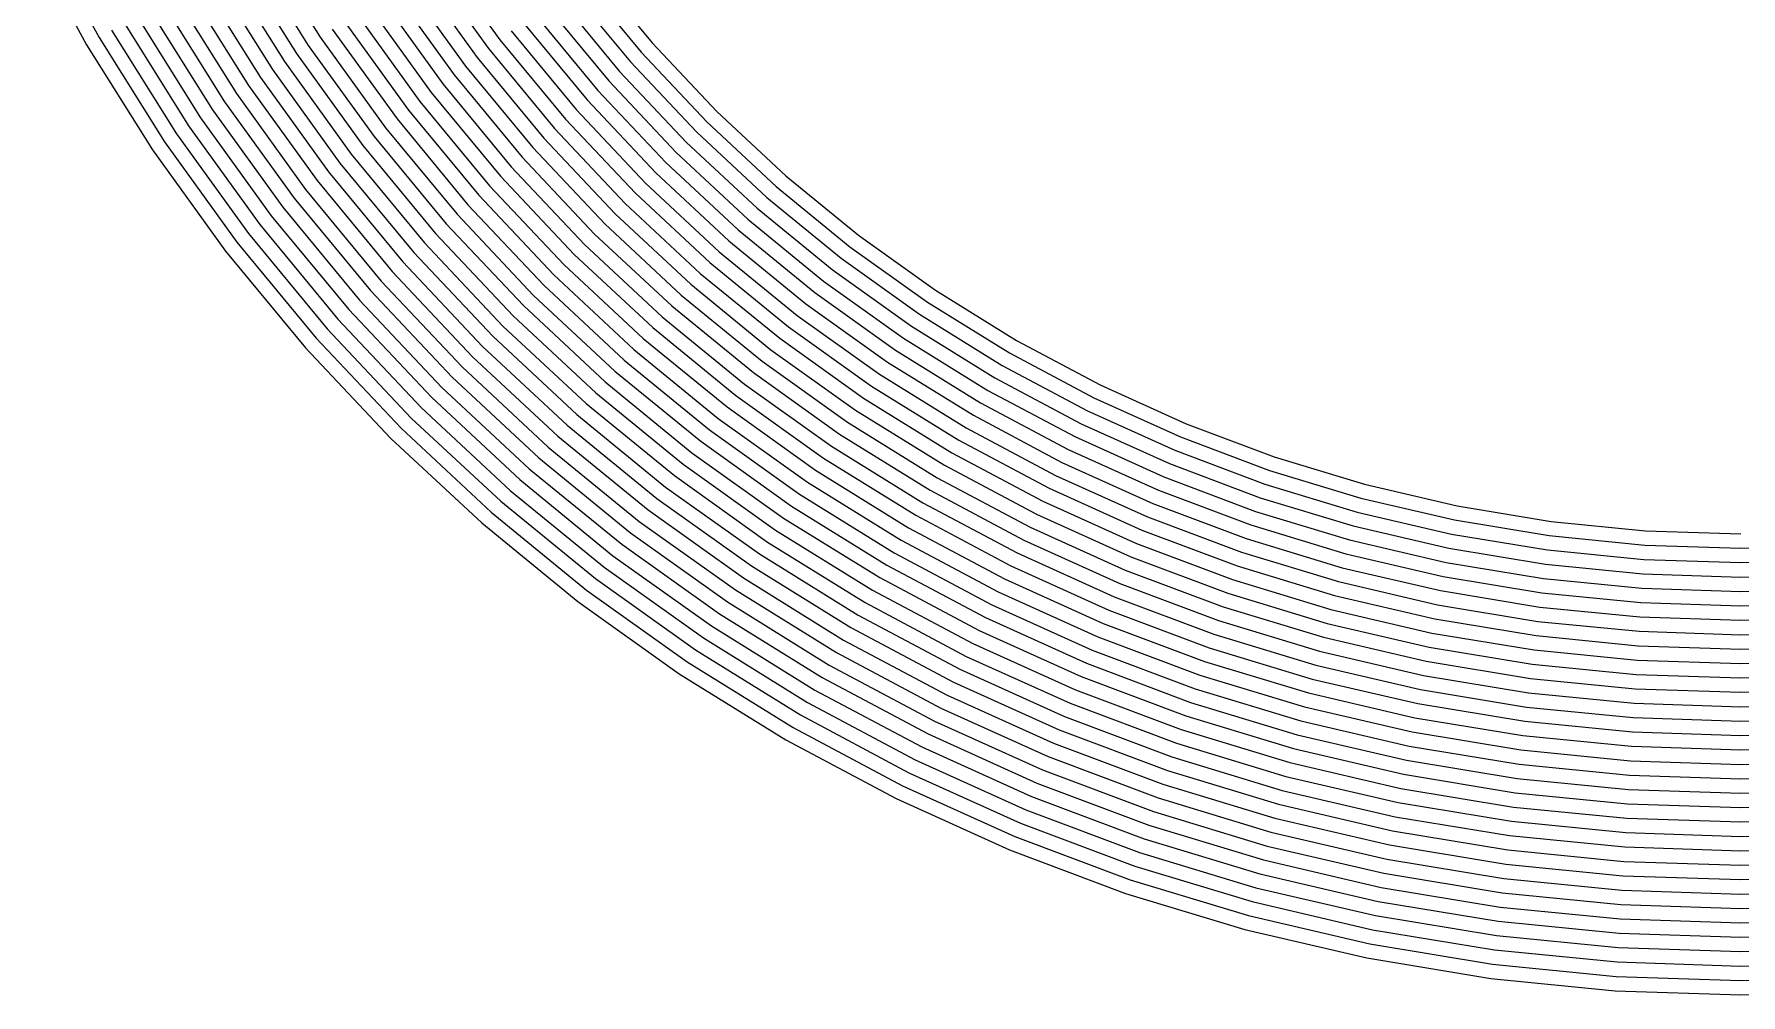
# Model space of a CAD drawing. Header units: metres. Extents: x -19 to 19, y -19.6 to 19.6.
# Drawn here: x -18.551 to -15.003, y -9.213 to -7.215 of the extents above; entities that cross this region are included whole.
import ezdxf

# ---------------------------------------------------------------- set-up
doc = ezdxf.new("R2010")
doc.units = ezdxf.units.M

msp = doc.modelspace()

# ---------------------------------------------------------------- linework, layer by layer
for p, q in [((-18.524714, -7.023561, 0.496532), (-18.416394, -7.222428, 0.486065)), ((-18.079496, -7.02586, 0.496209), (-17.956474, -7.222104, 0.485847)), ((-18.55148, -7.037121, 0.495849), (-18.44231, -7.237548, 0.485285)), ((-18.131326, -7.056101, 0.494649), (-18.006295, -7.255549, 0.484076)), ((-18.105411, -7.040981, 0.495429), (-17.981385, -7.238826, 0.484962)), ((-17.707371, -7.054878, 0.494702), (-17.583071, -7.227141, 0.485573)), ((-18.183157, -7.086343, 0.493088), (-18.056116, -7.288994, 0.482305)), ((-18.157242, -7.071222, 0.493868), (-18.031205, -7.272272, 0.483191)), ((-17.757192, -7.088323, 0.492931), (-17.630603, -7.263756, 0.48359)), ((-17.732281, -7.071601, 0.493816), (-17.606837, -7.245449, 0.484581)), ((-17.392945, -7.08068, 0.493509), (-17.266772, -7.233403, 0.485433)), ((-18.260903, -7.131704, 0.490747), (-18.130847, -7.339162, 0.479649)), ((-18.234987, -7.116584, 0.491527), (-18.105936, -7.322439, 0.480534)), ((-18.209072, -7.101463, 0.492308), (-18.081026, -7.305717, 0.48142)), ((-17.807012, -7.121768, 0.49116), (-17.678134, -7.300371, 0.481606)), ((-17.782102, -7.105046, 0.492045), (-17.654369, -7.282064, 0.482598)), ((-17.440477, -7.117295, 0.491525), (-17.311806, -7.273038, 0.483238)), ((-17.416711, -7.098988, 0.492517), (-17.289289, -7.25322, 0.484335)), ((-18.312733, -7.161946, 0.489187), (-18.180667, -7.372607, 0.477878)), ((-18.286818, -7.146825, 0.489967), (-18.155757, -7.355884, 0.478764)), ((-17.856833, -7.155214, 0.489389), (-17.725666, -7.336987, 0.479622)), ((-17.831923, -7.138491, 0.490274), (-17.7019, -7.318679, 0.480614)), ((-17.488008, -7.153911, 0.489541), (-17.35684, -7.312674, 0.481044)), ((-17.464243, -7.135603, 0.490533), (-17.334323, -7.292856, 0.482141)), ((-18.364564, -7.192187, 0.487626), (-18.230488, -7.406052, 0.476107)), ((-18.338649, -7.177066, 0.488406), (-18.205578, -7.38933, 0.476993)), ((-17.906654, -7.188659, 0.487618), (-17.773197, -7.373602, 0.477638)), ((-17.881743, -7.171936, 0.488503), (-17.749432, -7.355294, 0.47863)), ((-17.53554, -7.190526, 0.487557), (-17.401874, -7.352309, 0.478849)), ((-17.511774, -7.172218, 0.488549), (-17.379357, -7.332491, 0.479946)), ((-18.44231, -7.237548, 0.485285), (-18.305219, -7.45622, 0.473451)), ((-18.416394, -7.222428, 0.486065), (-18.280309, -7.439497, 0.474336)), ((-18.390479, -7.207307, 0.486846), (-18.255398, -7.422775, 0.475222)), ((-17.981385, -7.238826, 0.484962), (-17.844495, -7.428525, 0.474662)), ((-17.956474, -7.222104, 0.485847), (-17.820729, -7.410217, 0.475654)), ((-17.931564, -7.205381, 0.486733), (-17.796963, -7.39191, 0.476646)), ((-17.583071, -7.227141, 0.485573), (-17.446908, -7.391945, 0.476654)), ((-17.559306, -7.208833, 0.486565), (-17.424391, -7.372127, 0.477752)), ((-17.266772, -7.233403, 0.485433), (-17.131935, -7.376445, 0.477743)), ((-18.031205, -7.272272, 0.483191), (-17.892026, -7.46514, 0.472678)), ((-18.006295, -7.255549, 0.484076), (-17.86826, -7.446832, 0.47367)), ((-17.630603, -7.263756, 0.48359), (-17.491942, -7.43158, 0.47446)), ((-17.606837, -7.245449, 0.484581), (-17.469425, -7.411762, 0.475557)), ((-17.311806, -7.273038, 0.483238), (-17.174287, -7.418923, 0.475343)), ((-17.289289, -7.25322, 0.484335), (-17.153111, -7.397684, 0.476543)), ((-18.081026, -7.305717, 0.48142), (-17.939558, -7.501755, 0.470695)), ((-18.056116, -7.288994, 0.482305), (-17.915792, -7.483448, 0.471687)), ((-17.678134, -7.300371, 0.481606), (-17.536976, -7.471215, 0.472265)), ((-17.654369, -7.282064, 0.482598), (-17.514459, -7.451398, 0.473363)), ((-17.334323, -7.292856, 0.482141), (-17.195463, -7.440161, 0.474143)), ((-18.130847, -7.339162, 0.479649), (-17.987089, -7.53837, 0.468711)), ((-18.105936, -7.322439, 0.480534), (-17.963323, -7.520063, 0.469703)), ((-17.725666, -7.336987, 0.479622), (-17.58201, -7.510851, 0.470071)), ((-17.7019, -7.318679, 0.480614), (-17.559493, -7.491033, 0.471168)), ((-17.379357, -7.332491, 0.479946), (-17.237816, -7.482638, 0.471743)), ((-17.35684, -7.312674, 0.481044), (-17.216639, -7.4614, 0.472943)), ((-18.180667, -7.372607, 0.477878), (-18.034621, -7.574986, 0.466727)), ((-18.155757, -7.355884, 0.478764), (-18.010855, -7.556678, 0.467719)), ((-17.773197, -7.373602, 0.477638), (-17.627044, -7.550486, 0.467876)), ((-17.749432, -7.355294, 0.47863), (-17.604527, -7.530669, 0.468974)), ((-17.424391, -7.372127, 0.477752), (-17.280168, -7.525116, 0.469343)), ((-17.401874, -7.352309, 0.478849), (-17.258992, -7.503877, 0.470543)), ((-17.131935, -7.376445, 0.477743), (-16.988718, -7.509832, 0.470427)), ((-18.230488, -7.406052, 0.476107), (-18.082152, -7.611601, 0.464743)), ((-18.205578, -7.38933, 0.476993), (-18.058386, -7.593293, 0.465735)), ((-17.820729, -7.410217, 0.475654), (-17.672078, -7.590122, 0.465682)), ((-17.796963, -7.39191, 0.476646), (-17.649561, -7.570304, 0.466779)), ((-17.469425, -7.411762, 0.475557), (-17.32252, -7.567593, 0.466943)), ((-17.446908, -7.391945, 0.476654), (-17.301344, -7.546354, 0.468143)), ((-17.153111, -7.397684, 0.476543), (-17.008469, -7.532396, 0.469129)), ((-18.280309, -7.439497, 0.474336), (-18.129684, -7.648216, 0.462759)), ((-18.255398, -7.422775, 0.475222), (-18.105918, -7.629908, 0.463751)), ((-17.86826, -7.446832, 0.47367), (-17.717112, -7.629757, 0.463487)), ((-17.844495, -7.428525, 0.474662), (-17.694595, -7.60994, 0.464585)), ((-17.514459, -7.451398, 0.473363), (-17.364873, -7.61007, 0.464543)), ((-17.491942, -7.43158, 0.47446), (-17.343697, -7.588832, 0.465743)), ((-17.195463, -7.440161, 0.474143), (-17.047971, -7.577525, 0.466532)), ((-17.174287, -7.418923, 0.475343), (-17.02822, -7.554961, 0.46783)), ((-18.305219, -7.45622, 0.473451), (-18.153449, -7.666524, 0.461767)), ((-17.915792, -7.483448, 0.471687), (-17.762146, -7.669393, 0.461293)), ((-17.892026, -7.46514, 0.472678), (-17.739629, -7.649575, 0.46239)), ((-17.536976, -7.471215, 0.472265), (-17.386049, -7.631309, 0.463343)), ((-17.237816, -7.482638, 0.471743), (-17.087473, -7.622655, 0.463936)), ((-17.216639, -7.4614, 0.472943), (-17.067722, -7.60009, 0.465234)), ((-17.963323, -7.520063, 0.469703), (-17.80718, -7.709028, 0.459098)), ((-17.939558, -7.501755, 0.470695), (-17.784663, -7.689211, 0.460195)), ((-17.58201, -7.510851, 0.470071), (-17.428401, -7.673786, 0.460943)), ((-17.559493, -7.491033, 0.471168), (-17.407225, -7.652548, 0.462143)), ((-17.258992, -7.503877, 0.470543), (-17.107224, -7.645219, 0.462637)), ((-16.988718, -7.509832, 0.470427), (-16.837141, -7.633661, 0.463533)), ((-18.010855, -7.556678, 0.467719), (-17.852214, -7.748664, 0.456904)), ((-17.987089, -7.53837, 0.468711), (-17.829697, -7.728846, 0.458001)), ((-17.627044, -7.550486, 0.467876), (-17.470754, -7.716264, 0.458543)), ((-17.604527, -7.530669, 0.468974), (-17.449578, -7.695025, 0.459743)), ((-17.301344, -7.546354, 0.468143), (-17.146726, -7.690349, 0.460041)), ((-17.280168, -7.525116, 0.469343), (-17.126975, -7.667784, 0.461339)), ((-17.02822, -7.554961, 0.46783), (-16.873626, -7.681252, 0.460749)), ((-17.008469, -7.532396, 0.469129), (-16.855384, -7.657457, 0.462141)), ((-18.058386, -7.593293, 0.465735), (-17.897248, -7.788299, 0.454709)), ((-18.034621, -7.574986, 0.466727), (-17.874731, -7.768481, 0.455806)), ((-17.672078, -7.590122, 0.465682), (-17.513106, -7.758741, 0.456143)), ((-17.649561, -7.570304, 0.466779), (-17.49193, -7.737502, 0.457343)), ((-17.343697, -7.588832, 0.465743), (-17.186228, -7.735478, 0.457444)), ((-17.32252, -7.567593, 0.466943), (-17.166477, -7.712913, 0.458743)), ((-17.047971, -7.577525, 0.466532), (-16.891869, -7.705048, 0.459357)), ((-18.082152, -7.611601, 0.464743), (-17.919765, -7.808117, 0.453612)), ((-17.717112, -7.629757, 0.463487), (-17.555458, -7.801218, 0.453743)), ((-17.694595, -7.60994, 0.464585), (-17.534282, -7.77998, 0.454943)), ((-17.364873, -7.61007, 0.464543), (-17.205979, -7.758043, 0.456146)), ((-17.087473, -7.622655, 0.463936), (-16.928354, -7.752639, 0.456573)), ((-17.067722, -7.60009, 0.465234), (-16.910111, -7.728843, 0.457965)), ((-18.129684, -7.648216, 0.462759), (-17.964799, -7.847752, 0.451417)), ((-18.105918, -7.629908, 0.463751), (-17.942282, -7.827935, 0.452515)), ((-17.739629, -7.649575, 0.46239), (-17.576635, -7.822457, 0.452543)), ((-17.407225, -7.652548, 0.462143), (-17.24548, -7.803172, 0.45355)), ((-17.386049, -7.631309, 0.463343), (-17.22573, -7.780607, 0.454848)), ((-17.107224, -7.645219, 0.462637), (-16.946596, -7.776434, 0.455181)), ((-16.855384, -7.657457, 0.462141), (-16.693797, -7.772811, 0.455605)), ((-16.837141, -7.633661, 0.463533), (-16.677146, -7.74788, 0.457086)), ((-18.153449, -7.666524, 0.461767), (-17.987316, -7.86757, 0.45032)), ((-17.784663, -7.689211, 0.460195), (-17.618987, -7.864934, 0.450143)), ((-17.762146, -7.669393, 0.461293), (-17.597811, -7.843696, 0.451343)), ((-17.449578, -7.695025, 0.459743), (-17.284982, -7.848301, 0.450953)), ((-17.428401, -7.673786, 0.460943), (-17.265231, -7.825737, 0.452251)), ((-17.146726, -7.690349, 0.460041), (-16.983081, -7.824025, 0.452397)), ((-17.126975, -7.667784, 0.461339), (-16.964839, -7.80023, 0.453789)), ((-16.873626, -7.681252, 0.460749), (-16.710448, -7.797741, 0.454125)), ((-17.829697, -7.728846, 0.458001), (-17.661339, -7.907411, 0.447743)), ((-17.80718, -7.709028, 0.459098), (-17.640163, -7.886173, 0.448943)), ((-17.470754, -7.716264, 0.458543), (-17.304733, -7.870866, 0.449655)), ((-17.186228, -7.735478, 0.457444), (-17.019566, -7.871616, 0.449613)), ((-17.166477, -7.712913, 0.458743), (-17.001324, -7.84782, 0.451005)), ((-16.910111, -7.728843, 0.457965), (-16.74375, -7.847601, 0.451163)), ((-16.891869, -7.705048, 0.459357), (-16.727099, -7.822671, 0.452644)), ((-17.874731, -7.768481, 0.455806), (-17.703692, -7.949889, 0.445343)), ((-17.852214, -7.748664, 0.456904), (-17.682516, -7.92865, 0.446543)), ((-17.513106, -7.758741, 0.456143), (-17.344235, -7.915995, 0.447058)), ((-17.49193, -7.737502, 0.457343), (-17.324484, -7.893431, 0.448357)), ((-17.205979, -7.758043, 0.456146), (-17.037809, -7.895411, 0.448221)), ((-16.928354, -7.752639, 0.456573), (-16.760401, -7.872531, 0.449683)), ((-16.677146, -7.74788, 0.457086), (-16.508694, -7.852234, 0.451123)), ((-17.897248, -7.788299, 0.454709), (-17.724868, -7.971127, 0.444143)), ((-17.555458, -7.801218, 0.453743), (-17.383737, -7.961125, 0.444462)), ((-17.534282, -7.77998, 0.454943), (-17.363986, -7.93856, 0.44576)), ((-17.24548, -7.803172, 0.45355), (-17.074294, -7.943002, 0.445437)), ((-17.22573, -7.780607, 0.454848), (-17.056051, -7.919207, 0.446829)), ((-16.964839, -7.80023, 0.453789), (-16.793703, -7.922392, 0.446722)), ((-16.946596, -7.776434, 0.455181), (-16.777052, -7.897462, 0.448202)), ((-16.710448, -7.797741, 0.454125), (-16.538661, -7.904158, 0.447997)), ((-16.693797, -7.772811, 0.455605), (-16.523678, -7.878196, 0.44956)), ((-17.942282, -7.827935, 0.452515), (-17.76722, -8.013605, 0.441743)), ((-17.919765, -7.808117, 0.453612), (-17.746044, -7.992366, 0.442943)), ((-17.576635, -7.822457, 0.452543), (-17.403488, -7.983689, 0.443164)), ((-17.265231, -7.825737, 0.452251), (-17.092536, -7.966798, 0.444045)), ((-16.983081, -7.824025, 0.452397), (-16.810354, -7.947322, 0.445241)), ((-16.727099, -7.822671, 0.452644), (-16.553644, -7.93012, 0.446434)), ((-17.987316, -7.86757, 0.45032), (-17.809573, -8.056082, 0.439343)), ((-17.964799, -7.847752, 0.451417), (-17.788397, -8.034843, 0.440543)), ((-17.618987, -7.864934, 0.450143), (-17.44299, -8.028818, 0.440567)), ((-17.597811, -7.843696, 0.451343), (-17.423239, -8.006254, 0.441865)), ((-17.304733, -7.870866, 0.449655), (-17.129021, -8.014389, 0.441261)), ((-17.284982, -7.848301, 0.450953), (-17.110779, -7.990593, 0.442653)), ((-17.019566, -7.871616, 0.449613), (-16.843656, -7.997182, 0.44228)), ((-17.001324, -7.84782, 0.451005), (-16.827005, -7.972252, 0.44376)), ((-16.760401, -7.872531, 0.449683), (-16.583611, -7.982043, 0.443307)), ((-16.74375, -7.847601, 0.451163), (-16.568628, -7.956081, 0.44487)), ((-16.508694, -7.852234, 0.451123), (-16.334893, -7.944769, 0.445763)), ((-17.661339, -7.907411, 0.447743), (-17.482492, -8.073948, 0.437971)), ((-17.640163, -7.886173, 0.448943), (-17.462741, -8.051383, 0.439269)), ((-17.324484, -7.893431, 0.448357), (-17.147264, -8.038184, 0.439869)), ((-17.037809, -7.895411, 0.448221), (-16.860307, -8.022113, 0.440799)), ((-16.777052, -7.897462, 0.448202), (-16.598594, -8.008005, 0.441744)), ((-16.538661, -7.904158, 0.447997), (-16.361404, -7.998531, 0.442487)), ((-16.523678, -7.878196, 0.44956), (-16.348149, -7.97165, 0.444125)), ((-17.682516, -7.92865, 0.446543), (-17.502242, -8.096512, 0.436672)), ((-17.363986, -7.93856, 0.44576), (-17.183749, -8.085775, 0.437085)), ((-17.344235, -7.915995, 0.447058), (-17.165506, -8.06198, 0.438477)), ((-17.074294, -7.943002, 0.445437), (-16.893608, -8.071973, 0.437838)), ((-17.056051, -7.919207, 0.446829), (-16.876958, -8.047043, 0.439318)), ((-16.810354, -7.947322, 0.445241), (-16.628561, -8.059929, 0.438617)), ((-16.793703, -7.922392, 0.446722), (-16.613578, -8.033967, 0.440181)), ((-16.553644, -7.93012, 0.446434), (-16.37466, -8.025411, 0.440849)), ((-16.334893, -7.944769, 0.445763), (-16.156389, -8.025388, 0.441049)), ((-17.724868, -7.971127, 0.444143), (-17.541744, -8.141642, 0.434076)), ((-17.703692, -7.949889, 0.445343), (-17.521993, -8.119077, 0.435374)), ((-17.403488, -7.983689, 0.443164), (-17.220234, -8.133366, 0.434301)), ((-17.383737, -7.961125, 0.444462), (-17.201992, -8.109571, 0.435693)), ((-17.092536, -7.966798, 0.444045), (-16.910259, -8.096903, 0.436357)), ((-16.827005, -7.972252, 0.44376), (-16.643544, -8.085891, 0.437054)), ((-16.583611, -7.982043, 0.443307), (-16.401171, -8.079172, 0.437574)), ((-16.568628, -7.956081, 0.44487), (-16.387915, -8.052292, 0.439212)), ((-16.348149, -7.97165, 0.444125), (-16.167867, -8.05307, 0.439345)), ((-17.76722, -8.013605, 0.441743), (-17.581246, -8.186771, 0.431479)), ((-17.746044, -7.992366, 0.442943), (-17.561495, -8.164206, 0.432778)), ((-17.423239, -8.006254, 0.441865), (-17.238477, -8.157161, 0.432909)), ((-17.129021, -8.014389, 0.441261), (-16.943561, -8.146764, 0.433396)), ((-17.110779, -7.990593, 0.442653), (-16.92691, -8.121833, 0.434876)), ((-16.843656, -7.997182, 0.44228), (-16.658527, -8.111853, 0.435491)), ((-16.598594, -8.008005, 0.441744), (-16.414426, -8.106053, 0.435936)), ((-16.361404, -7.998531, 0.442487), (-16.179345, -8.080752, 0.437641)), ((-17.788397, -8.034843, 0.440543), (-17.600997, -8.209336, 0.430181)), ((-17.462741, -8.051383, 0.439269), (-17.274962, -8.204752, 0.430125)), ((-17.44299, -8.028818, 0.440567), (-17.256719, -8.180957, 0.431517)), ((-17.147264, -8.038184, 0.439869), (-16.960212, -8.171694, 0.431915)), ((-16.876958, -8.047043, 0.439318), (-16.688494, -8.163777, 0.432364)), ((-16.860307, -8.022113, 0.440799), (-16.673511, -8.137815, 0.433927)), ((-16.613578, -8.033967, 0.440181), (-16.427681, -8.132933, 0.434298)), ((-16.387915, -8.052292, 0.439212), (-16.202302, -8.136116, 0.434233)), ((-16.37466, -8.025411, 0.440849), (-16.190824, -8.108434, 0.435937)), ((-16.167867, -8.05307, 0.439345), (-15.982825, -8.122591, 0.435229)), ((-16.156389, -8.025388, 0.441049), (-15.973171, -8.094225, 0.436991)), ((-17.809573, -8.056082, 0.439343), (-17.620748, -8.2319, 0.428883)), ((-17.482492, -8.073948, 0.437971), (-17.293204, -8.228548, 0.428733)), ((-17.183749, -8.085775, 0.437085), (-16.993514, -8.221554, 0.428954)), ((-17.165506, -8.06198, 0.438477), (-16.976863, -8.196624, 0.430434)), ((-16.893608, -8.071973, 0.437838), (-16.703477, -8.189739, 0.430801)), ((-16.643544, -8.085891, 0.437054), (-16.454192, -8.186695, 0.431022)), ((-16.628561, -8.059929, 0.438617), (-16.440937, -8.159814, 0.43266)), ((-16.401171, -8.079172, 0.437574), (-16.213781, -8.163798, 0.432529)), ((-16.179345, -8.080752, 0.437641), (-15.992479, -8.150957, 0.433468)), ((-17.521993, -8.119077, 0.435374), (-17.329689, -8.276139, 0.425949)), ((-17.502242, -8.096512, 0.436672), (-17.311447, -8.252343, 0.427341)), ((-17.201992, -8.109571, 0.435693), (-17.010165, -8.246484, 0.427473)), ((-16.92691, -8.121833, 0.434876), (-16.733444, -8.241662, 0.427674)), ((-16.910259, -8.096903, 0.436357), (-16.718461, -8.2157, 0.429238)), ((-16.658527, -8.111853, 0.435491), (-16.467448, -8.213575, 0.429385)), ((-16.414426, -8.106053, 0.435936), (-16.225259, -8.19148, 0.430825)), ((-16.190824, -8.108434, 0.435937), (-16.002134, -8.179323, 0.431706)), ((-15.982825, -8.122591, 0.435229), (-15.793008, -8.180161, 0.431796)), ((-15.973171, -8.094225, 0.436991), (-15.785225, -8.151228, 0.433605)), ((-17.541744, -8.141642, 0.434076), (-17.347932, -8.299934, 0.424557)), ((-17.238477, -8.157161, 0.432909), (-17.043467, -8.296345, 0.424512)), ((-17.220234, -8.133366, 0.434301), (-17.026816, -8.271415, 0.425992)), ((-16.943561, -8.146764, 0.433396), (-16.748427, -8.267624, 0.426111)), ((-16.673511, -8.137815, 0.433927), (-16.480703, -8.240456, 0.427747)), ((-16.440937, -8.159814, 0.43266), (-16.248216, -8.246844, 0.427417)), ((-16.427681, -8.132933, 0.434298), (-16.236737, -8.219162, 0.429121)), ((-16.202302, -8.136116, 0.434233), (-16.011788, -8.207689, 0.429945)), ((-15.992479, -8.150957, 0.433468), (-15.800791, -8.209094, 0.429986)), ((-15.785225, -8.151228, 0.433605), (-15.59236, -8.196227, 0.430911)), ((-17.581246, -8.186771, 0.431479), (-17.384417, -8.347525, 0.421773)), ((-17.561495, -8.164206, 0.432778), (-17.366174, -8.32373, 0.423165)), ((-17.256719, -8.180957, 0.431517), (-17.060118, -8.321275, 0.423031)), ((-16.976863, -8.196624, 0.430434), (-16.778394, -8.319548, 0.422985)), ((-16.960212, -8.171694, 0.431915), (-16.763411, -8.293586, 0.424548)), ((-16.703477, -8.189739, 0.430801), (-16.507214, -8.294217, 0.424471)), ((-16.688494, -8.163777, 0.432364), (-16.493958, -8.267336, 0.426109)), ((-16.454192, -8.186695, 0.431022), (-16.259694, -8.274526, 0.425713)), ((-16.225259, -8.19148, 0.430825), (-16.031097, -8.264422, 0.426422)), ((-16.213781, -8.163798, 0.432529), (-16.021443, -8.236055, 0.428183)), ((-16.002134, -8.179323, 0.431706), (-15.808574, -8.238027, 0.428176)), ((-15.793008, -8.180161, 0.431796), (-15.59823, -8.225605, 0.429063)), ((-15.59236, -8.196227, 0.430911), (-15.397176, -8.22848, 0.42897)), ((-17.620748, -8.2319, 0.428883), (-17.420902, -8.395116, 0.418989)), ((-17.600997, -8.209336, 0.430181), (-17.402659, -8.371321, 0.420381)), ((-17.293204, -8.228548, 0.428733), (-17.09342, -8.371135, 0.42007)), ((-17.274962, -8.204752, 0.430125), (-17.076769, -8.346205, 0.42155)), ((-16.993514, -8.221554, 0.428954), (-16.793377, -8.34551, 0.421421)), ((-16.718461, -8.2157, 0.429238), (-16.520469, -8.321097, 0.422833)), ((-16.467448, -8.213575, 0.429385), (-16.271173, -8.302208, 0.424009)), ((-16.236737, -8.219162, 0.429121), (-16.040751, -8.292788, 0.42466)), ((-16.011788, -8.207689, 0.429945), (-15.816357, -8.26696, 0.426367)), ((-15.800791, -8.209094, 0.429986), (-15.6041, -8.254984, 0.427215)), ((-15.59823, -8.225605, 0.429063), (-15.401106, -8.258179, 0.427095)), ((-15.397176, -8.22848, 0.42897), (-15.20071, -8.247868, 0.427798)), ((-17.311447, -8.252343, 0.427341), (-17.110071, -8.396066, 0.418589)), ((-17.010165, -8.246484, 0.427473), (-16.80836, -8.371472, 0.419858)), ((-16.748427, -8.267624, 0.426111), (-16.54698, -8.374859, 0.419558)), ((-16.733444, -8.241662, 0.427674), (-16.533725, -8.347978, 0.421195)), ((-16.493958, -8.267336, 0.426109), (-16.294129, -8.357572, 0.4206)), ((-16.480703, -8.240456, 0.427747), (-16.282651, -8.32989, 0.422304)), ((-16.248216, -8.246844, 0.427417), (-16.050406, -8.321154, 0.422899)), ((-16.031097, -8.264422, 0.426422), (-15.831923, -8.324826, 0.422747)), ((-16.021443, -8.236055, 0.428183), (-15.82414, -8.295893, 0.424557)), ((-15.816357, -8.26696, 0.426367), (-15.615841, -8.313741, 0.423519)), ((-15.808574, -8.238027, 0.428176), (-15.60997, -8.284362, 0.425367)), ((-15.6041, -8.254984, 0.427215), (-15.405036, -8.287877, 0.42522)), ((-15.401106, -8.258179, 0.427095), (-15.202683, -8.27776, 0.425906)), ((-15.20071, -8.247868, 0.427798), (-15.002745, -8.254395, 0.427402)), ((-17.347932, -8.299934, 0.424557), (-17.143373, -8.445926, 0.415628)), ((-17.329689, -8.276139, 0.425949), (-17.126722, -8.420996, 0.417109)), ((-17.043467, -8.296345, 0.424512), (-16.838327, -8.423396, 0.416731)), ((-17.026816, -8.271415, 0.425992), (-16.823344, -8.397434, 0.418295)), ((-16.763411, -8.293586, 0.424548), (-16.560236, -8.401739, 0.41792)), ((-16.507214, -8.294217, 0.424471), (-16.305608, -8.385253, 0.418896)), ((-16.271173, -8.302208, 0.424009), (-16.069715, -8.377886, 0.419376)), ((-16.259694, -8.274526, 0.425713), (-16.06006, -8.34952, 0.421137)), ((-16.040751, -8.292788, 0.42466), (-15.839706, -8.353759, 0.420937)), ((-15.82414, -8.295893, 0.424557), (-15.621711, -8.343119, 0.421672)), ((-15.60997, -8.284362, 0.425367), (-15.408966, -8.317576, 0.423344)), ((-15.405036, -8.287877, 0.42522), (-15.204656, -8.307651, 0.424014)), ((-15.202683, -8.27776, 0.425906), (-15.002751, -8.284352, 0.425504)), ((-15.002751, -8.284352, 0.425504), (-14.80204, -8.277824, 0.425887)), ((-17.366174, -8.32373, 0.423165), (-17.160024, -8.470856, 0.414147)), ((-17.060118, -8.321275, 0.423031), (-16.85331, -8.449358, 0.415168)), ((-16.778394, -8.319548, 0.422985), (-16.573491, -8.42862, 0.416282)), ((-16.520469, -8.321097, 0.422833), (-16.317086, -8.412935, 0.417192)), ((-16.282651, -8.32989, 0.422304), (-16.079369, -8.406253, 0.417614)), ((-16.050406, -8.321154, 0.422899), (-15.847489, -8.382691, 0.419128)), ((-15.831923, -8.324826, 0.422747), (-15.627581, -8.372498, 0.419824)), ((-15.615841, -8.313741, 0.423519), (-15.412895, -8.347274, 0.421469)), ((-15.408966, -8.317576, 0.423344), (-15.206629, -8.337542, 0.422122)), ((-15.206629, -8.337542, 0.422122), (-15.002765, -8.344264, 0.421708)), ((-15.204656, -8.307651, 0.424014), (-15.002758, -8.314308, 0.423606)), ((-15.002765, -8.344264, 0.421708), (-14.798187, -8.337611, 0.422102)), ((-15.002758, -8.314308, 0.423606), (-14.800113, -8.307717, 0.423995)), ((-17.402659, -8.371321, 0.420381), (-17.193326, -8.520717, 0.411186)), ((-17.384417, -8.347525, 0.421773), (-17.176675, -8.495787, 0.412667)), ((-17.09342, -8.371135, 0.42007), (-16.883277, -8.501281, 0.412042)), ((-17.076769, -8.346205, 0.42155), (-16.868294, -8.475319, 0.413605)), ((-16.80836, -8.371472, 0.419858), (-16.600002, -8.482381, 0.413006)), ((-16.793377, -8.34551, 0.421421), (-16.586746, -8.4555, 0.414644)), ((-16.54698, -8.374859, 0.419558), (-16.340043, -8.468299, 0.413784)), ((-16.533725, -8.347978, 0.421195), (-16.328565, -8.440617, 0.415488)), ((-16.294129, -8.357572, 0.4206), (-16.089024, -8.434619, 0.415853)), ((-16.06006, -8.34952, 0.421137), (-15.855272, -8.411624, 0.417318)), ((-15.839706, -8.353759, 0.420937), (-15.633451, -8.401876, 0.417976)), ((-15.627581, -8.372498, 0.419824), (-15.420755, -8.406672, 0.417718)), ((-15.621711, -8.343119, 0.421672), (-15.416825, -8.376973, 0.419593)), ((-15.412895, -8.347274, 0.421469), (-15.208602, -8.367434, 0.420229)), ((-15.208602, -8.367434, 0.420229), (-15.002772, -8.37422, 0.41981)), ((-15.002772, -8.37422, 0.41981), (-14.796261, -8.367504, 0.420209)), ((-17.420902, -8.395116, 0.418989), (-17.209977, -8.545647, 0.409705)), ((-17.110071, -8.396066, 0.418589), (-16.89826, -8.527243, 0.410478)), ((-16.823344, -8.397434, 0.418295), (-16.613257, -8.509262, 0.411369)), ((-16.560236, -8.401739, 0.41792), (-16.351522, -8.495981, 0.41208)), ((-16.305608, -8.385253, 0.418896), (-16.098678, -8.462985, 0.414091)), ((-16.079369, -8.406253, 0.417614), (-15.870838, -8.46949, 0.413698)), ((-16.069715, -8.377886, 0.419376), (-15.863055, -8.440557, 0.415508)), ((-15.847489, -8.382691, 0.419128), (-15.639321, -8.431254, 0.416128)), ((-15.633451, -8.401876, 0.417976), (-15.424685, -8.43637, 0.415842)), ((-15.420755, -8.406672, 0.417718), (-15.212548, -8.427216, 0.416445)), ((-15.416825, -8.376973, 0.419593), (-15.210575, -8.397325, 0.418337)), ((-15.210575, -8.397325, 0.418337), (-15.002779, -8.404176, 0.417912)), ((-15.002779, -8.404176, 0.417912), (-14.794335, -8.397397, 0.418317)), ((-17.143373, -8.445926, 0.415628), (-16.928227, -8.579167, 0.407352)), ((-17.126722, -8.420996, 0.417109), (-16.913243, -8.553205, 0.408915)), ((-16.838327, -8.423396, 0.416731), (-16.626513, -8.536142, 0.409731)), ((-16.573491, -8.42862, 0.416282), (-16.363, -8.523663, 0.410376)), ((-16.328565, -8.440617, 0.415488), (-16.117987, -8.519717, 0.410568)), ((-16.317086, -8.412935, 0.417192), (-16.108332, -8.491351, 0.41233)), ((-16.089024, -8.434619, 0.415853), (-15.878621, -8.498423, 0.411889)), ((-15.863055, -8.440557, 0.415508), (-15.651061, -8.490011, 0.412433)), ((-15.855272, -8.411624, 0.417318), (-15.645191, -8.460633, 0.41428)), ((-15.639321, -8.431254, 0.416128), (-15.428615, -8.466069, 0.413967)), ((-15.424685, -8.43637, 0.415842), (-15.214522, -8.457108, 0.414553)), ((-15.212548, -8.427216, 0.416445), (-15.002785, -8.434132, 0.416014)), ((-15.002785, -8.434132, 0.416014), (-14.792409, -8.42729, 0.416424)), ((-17.160024, -8.470856, 0.414147), (-16.94321, -8.605129, 0.405788)), ((-16.868294, -8.475319, 0.413605), (-16.653024, -8.589903, 0.406455)), ((-16.85331, -8.449358, 0.415168), (-16.639768, -8.563023, 0.408093)), ((-16.586746, -8.4555, 0.414644), (-16.374478, -8.551345, 0.408672)), ((-16.340043, -8.468299, 0.413784), (-16.127641, -8.548083, 0.408807)), ((-16.098678, -8.462985, 0.414091), (-15.886403, -8.527356, 0.410079)), ((-15.870838, -8.46949, 0.413698), (-15.656931, -8.51939, 0.410585)), ((-15.645191, -8.460633, 0.41428), (-15.432545, -8.495767, 0.412092)), ((-15.428615, -8.466069, 0.413967), (-15.216495, -8.486999, 0.41266)), ((-15.214522, -8.457108, 0.414553), (-15.002792, -8.464088, 0.414116)), ((-15.002792, -8.464088, 0.414116), (-14.790483, -8.457184, 0.414532)), ((-17.176675, -8.495787, 0.412667), (-16.958193, -8.631091, 0.404225)), ((-16.883277, -8.501281, 0.412042), (-16.666279, -8.616784, 0.404817)), ((-16.613257, -8.509262, 0.411369), (-16.397435, -8.606709, 0.405264)), ((-16.600002, -8.482381, 0.413006), (-16.385957, -8.579027, 0.406968)), ((-16.351522, -8.495981, 0.41208), (-16.137296, -8.57645, 0.407045)), ((-16.108332, -8.491351, 0.41233), (-15.894186, -8.556289, 0.408269)), ((-15.878621, -8.498423, 0.411889), (-15.662801, -8.548768, 0.408737)), ((-15.651061, -8.490011, 0.412433), (-15.436474, -8.525466, 0.410216)), ((-15.432545, -8.495767, 0.412092), (-15.218468, -8.516891, 0.410768)), ((-15.218468, -8.516891, 0.410768), (-15.002806, -8.524, 0.41032)), ((-15.216495, -8.486999, 0.41266), (-15.002799, -8.494044, 0.412218)), ((-15.002799, -8.494044, 0.412218), (-14.788557, -8.487077, 0.412639)), ((-17.209977, -8.545647, 0.409705), (-16.98816, -8.683015, 0.401099)), ((-17.193326, -8.520717, 0.411186), (-16.973177, -8.657053, 0.402662)), ((-16.89826, -8.527243, 0.410478), (-16.679534, -8.643664, 0.403179)), ((-16.626513, -8.536142, 0.409731), (-16.408914, -8.634391, 0.40356)), ((-16.374478, -8.551345, 0.408672), (-16.156604, -8.633182, 0.403522)), ((-16.363, -8.523663, 0.410376), (-16.14695, -8.604816, 0.405284)), ((-16.127641, -8.548083, 0.408807), (-15.909752, -8.614155, 0.40465)), ((-16.117987, -8.519717, 0.410568), (-15.901969, -8.585222, 0.40646)), ((-15.886403, -8.527356, 0.410079), (-15.668671, -8.578147, 0.406889)), ((-15.662801, -8.548768, 0.408737), (-15.444334, -8.584863, 0.406465)), ((-15.656931, -8.51939, 0.410585), (-15.440404, -8.555165, 0.408341)), ((-15.436474, -8.525466, 0.410216), (-15.220441, -8.546782, 0.408876)), ((-15.220441, -8.546782, 0.408876), (-15.002813, -8.553956, 0.408422)), ((-15.002813, -8.553956, 0.408422), (-14.784705, -8.546864, 0.408854)), ((-15.002806, -8.524, 0.41032), (-14.786631, -8.51697, 0.410747)), ((-16.928227, -8.579167, 0.407352), (-16.706045, -8.697426, 0.399904)), ((-16.913243, -8.553205, 0.408915), (-16.69279, -8.670545, 0.401542)), ((-16.639768, -8.563023, 0.408093), (-16.420392, -8.662073, 0.401856)), ((-16.385957, -8.579027, 0.406968), (-16.166259, -8.661548, 0.401761)), ((-16.137296, -8.57645, 0.407045), (-15.917535, -8.643088, 0.40284)), ((-15.901969, -8.585222, 0.40646), (-15.680412, -8.636904, 0.403194)), ((-15.894186, -8.556289, 0.408269), (-15.674542, -8.607525, 0.405041)), ((-15.668671, -8.578147, 0.406889), (-15.448264, -8.614562, 0.40459)), ((-15.444334, -8.584863, 0.406465), (-15.224387, -8.606565, 0.405091)), ((-15.440404, -8.555165, 0.408341), (-15.222414, -8.576673, 0.406984)), ((-15.222414, -8.576673, 0.406984), (-15.002819, -8.583912, 0.406524)), ((-15.002819, -8.583912, 0.406524), (-14.782779, -8.576757, 0.406962)), ((-16.94321, -8.605129, 0.405788), (-16.719301, -8.724306, 0.398266)), ((-16.666279, -8.616784, 0.404817), (-16.443349, -8.717437, 0.398448)), ((-16.653024, -8.589903, 0.406455), (-16.43187, -8.689755, 0.400152)), ((-16.397435, -8.606709, 0.405264), (-16.175913, -8.689914, 0.399999)), ((-16.14695, -8.604816, 0.405284), (-15.925318, -8.67202, 0.40103)), ((-15.909752, -8.614155, 0.40465), (-15.686282, -8.666282, 0.401346)), ((-15.674542, -8.607525, 0.405041), (-15.452194, -8.64426, 0.402714)), ((-15.448264, -8.614562, 0.40459), (-15.22636, -8.636456, 0.403199)), ((-15.224387, -8.606565, 0.405091), (-15.002826, -8.613868, 0.404626)), ((-15.002826, -8.613868, 0.404626), (-14.780853, -8.60665, 0.405069)), ((-16.973177, -8.657053, 0.402662), (-16.745811, -8.778067, 0.39499)), ((-16.958193, -8.631091, 0.404225), (-16.732556, -8.751187, 0.396628)), ((-16.679534, -8.643664, 0.403179), (-16.454827, -8.745119, 0.396744)), ((-16.408914, -8.634391, 0.40356), (-16.185568, -8.718281, 0.398238)), ((-16.156604, -8.633182, 0.403522), (-15.933101, -8.700953, 0.399221)), ((-15.917535, -8.643088, 0.40284), (-15.692152, -8.695661, 0.399498)), ((-15.680412, -8.636904, 0.403194), (-15.456123, -8.673959, 0.400839)), ((-15.452194, -8.64426, 0.402714), (-15.228333, -8.666347, 0.401307)), ((-15.22636, -8.636456, 0.403199), (-15.002833, -8.643824, 0.402728)), ((-15.002833, -8.643824, 0.402728), (-14.778927, -8.636544, 0.403177)), ((-16.98816, -8.683015, 0.401099), (-16.759067, -8.804948, 0.393353)), ((-16.69279, -8.670545, 0.401542), (-16.466306, -8.772801, 0.39504)), ((-16.43187, -8.689755, 0.400152), (-16.204877, -8.775013, 0.394715)), ((-16.420392, -8.662073, 0.401856), (-16.195222, -8.746647, 0.396476)), ((-16.175913, -8.689914, 0.399999), (-15.948667, -8.758819, 0.395601)), ((-16.166259, -8.661548, 0.401761), (-15.940884, -8.729886, 0.397411)), ((-15.925318, -8.67202, 0.40103), (-15.698022, -8.725039, 0.39765)), ((-15.686282, -8.666282, 0.401346), (-15.460053, -8.703657, 0.398964)), ((-15.456123, -8.673959, 0.400839), (-15.230306, -8.696239, 0.399415)), ((-15.228333, -8.666347, 0.401307), (-15.00284, -8.67378, 0.40083)), ((-15.00284, -8.67378, 0.40083), (-14.777001, -8.666437, 0.401284)), ((-16.719301, -8.724306, 0.398266), (-16.489262, -8.828165, 0.391632)), ((-16.706045, -8.697426, 0.399904), (-16.477784, -8.800483, 0.393336)), ((-16.443349, -8.717437, 0.398448), (-16.214531, -8.803379, 0.392953)), ((-16.185568, -8.718281, 0.398238), (-15.95645, -8.787752, 0.393792)), ((-15.933101, -8.700953, 0.399221), (-15.703892, -8.754418, 0.395803)), ((-15.698022, -8.725039, 0.39765), (-15.467913, -8.763055, 0.395213)), ((-15.692152, -8.695661, 0.399498), (-15.463983, -8.733356, 0.397088)), ((-15.460053, -8.703657, 0.398964), (-15.232279, -8.72613, 0.397522)), ((-15.232279, -8.72613, 0.397522), (-15.002853, -8.733693, 0.397034)), ((-15.230306, -8.696239, 0.399415), (-15.002847, -8.703736, 0.398932)), ((-15.002853, -8.733693, 0.397034), (-14.773149, -8.726224, 0.397499)), ((-15.002847, -8.703736, 0.398932), (-14.775075, -8.69633, 0.399392)), ((-16.732556, -8.751187, 0.396628), (-16.500741, -8.855847, 0.389928)), ((-16.454827, -8.745119, 0.396744), (-16.224185, -8.831745, 0.391192)), ((-16.195222, -8.746647, 0.396476), (-15.964233, -8.816685, 0.391982)), ((-15.948667, -8.758819, 0.395601), (-15.715632, -8.813175, 0.392107)), ((-15.940884, -8.729886, 0.397411), (-15.709762, -8.783796, 0.393955)), ((-15.703892, -8.754418, 0.395803), (-15.471843, -8.792753, 0.393337)), ((-15.467913, -8.763055, 0.395213), (-15.236226, -8.785913, 0.393738)), ((-15.463983, -8.733356, 0.397088), (-15.234252, -8.756021, 0.39563)), ((-15.234252, -8.756021, 0.39563), (-15.00286, -8.763649, 0.395136)), ((-15.00286, -8.763649, 0.395136), (-14.771223, -8.756117, 0.395606)), ((-16.745811, -8.778067, 0.39499), (-16.512219, -8.883529, 0.388224)), ((-16.477784, -8.800483, 0.393336), (-16.243494, -8.888478, 0.387669)), ((-16.466306, -8.772801, 0.39504), (-16.23384, -8.860111, 0.38943)), ((-16.204877, -8.775013, 0.394715), (-15.972016, -8.845618, 0.390172)), ((-15.95645, -8.787752, 0.393792), (-15.721502, -8.842553, 0.390259)), ((-15.709762, -8.783796, 0.393955), (-15.475773, -8.822452, 0.391462)), ((-15.471843, -8.792753, 0.393337), (-15.238199, -8.815804, 0.391846)), ((-15.236226, -8.785913, 0.393738), (-15.002867, -8.793605, 0.393238)), ((-15.002867, -8.793605, 0.393238), (-14.769297, -8.78601, 0.393714)), ((-16.759067, -8.804948, 0.393353), (-16.523698, -8.911211, 0.38652)), ((-16.489262, -8.828165, 0.391632), (-16.253149, -8.916844, 0.385908)), ((-16.224185, -8.831745, 0.391192), (-15.987582, -8.903484, 0.386553)), ((-16.214531, -8.803379, 0.392953), (-15.979799, -8.874551, 0.388362)), ((-15.964233, -8.816685, 0.391982), (-15.727372, -8.871932, 0.388411)), ((-15.715632, -8.813175, 0.392107), (-15.479702, -8.85215, 0.389586)), ((-15.475773, -8.822452, 0.391462), (-15.240172, -8.845695, 0.389953)), ((-15.238199, -8.815804, 0.391846), (-15.002874, -8.823561, 0.39134)), ((-15.002874, -8.823561, 0.39134), (-14.767371, -8.815904, 0.391821)), ((-16.500741, -8.855847, 0.389928), (-16.262803, -8.94521, 0.384146)), ((-16.23384, -8.860111, 0.38943), (-15.995365, -8.932417, 0.384743)), ((-15.972016, -8.845618, 0.390172), (-15.733243, -8.90131, 0.386564)), ((-15.721502, -8.842553, 0.390259), (-15.483632, -8.881849, 0.387711)), ((-15.479702, -8.85215, 0.389586), (-15.242145, -8.875587, 0.388061)), ((-15.240172, -8.845695, 0.389953), (-15.002881, -8.853517, 0.389442)), ((-15.002881, -8.853517, 0.389442), (-14.765444, -8.845797, 0.389929)), ((-16.512219, -8.883529, 0.388224), (-16.272457, -8.973576, 0.382385)), ((-16.243494, -8.888478, 0.387669), (-16.003148, -8.961349, 0.382933)), ((-15.987582, -8.903484, 0.386553), (-15.744983, -8.960067, 0.382868)), ((-15.979799, -8.874551, 0.388362), (-15.739113, -8.930689, 0.384716)), ((-15.733243, -8.90131, 0.386564), (-15.491492, -8.941246, 0.38396)), ((-15.727372, -8.871932, 0.388411), (-15.487562, -8.911547, 0.385836)), ((-15.483632, -8.881849, 0.387711), (-15.244118, -8.905478, 0.386169)), ((-15.244118, -8.905478, 0.386169), (-15.002894, -8.913429, 0.385646)), ((-15.242145, -8.875587, 0.388061), (-15.002887, -8.883473, 0.387544)), ((-15.002894, -8.913429, 0.385646), (-14.761592, -8.905584, 0.386144)), ((-15.002887, -8.883473, 0.387544), (-14.763518, -8.87569, 0.388036)), ((-16.523698, -8.911211, 0.38652), (-16.282112, -9.001942, 0.380623)), ((-16.253149, -8.916844, 0.385908), (-16.01093, -8.990282, 0.381124)), ((-15.995365, -8.932417, 0.384743), (-15.750853, -8.989446, 0.38102)), ((-15.739113, -8.930689, 0.384716), (-15.495422, -8.970945, 0.382085)), ((-15.491492, -8.941246, 0.38396), (-15.248064, -8.965261, 0.382384)), ((-15.487562, -8.911547, 0.385836), (-15.246091, -8.935369, 0.384277)), ((-15.246091, -8.935369, 0.384277), (-15.002901, -8.943385, 0.383748)), ((-15.002901, -8.943385, 0.383748), (-14.759666, -8.935477, 0.384251)), ((-16.272457, -8.973576, 0.382385), (-16.026496, -9.048148, 0.377504)), ((-16.262803, -8.94521, 0.384146), (-16.018713, -9.019215, 0.379314)), ((-16.003148, -8.961349, 0.382933), (-15.756723, -9.018824, 0.379172)), ((-15.744983, -8.960067, 0.382868), (-15.499351, -9.000643, 0.380209)), ((-15.495422, -8.970945, 0.382085), (-15.250037, -8.995152, 0.380492)), ((-15.248064, -8.965261, 0.382384), (-15.002908, -8.973341, 0.38185)), ((-15.002908, -8.973341, 0.38185), (-14.75774, -8.96537, 0.382359)), ((-16.282112, -9.001942, 0.380623), (-16.034279, -9.077081, 0.375694)), ((-16.01093, -8.990282, 0.381124), (-15.762593, -9.048203, 0.377325)), ((-15.750853, -8.989446, 0.38102), (-15.503281, -9.030342, 0.378334)), ((-15.499351, -9.000643, 0.380209), (-15.25201, -9.025044, 0.3786)), ((-15.250037, -8.995152, 0.380492), (-15.002915, -9.003297, 0.379952)), ((-15.002915, -9.003297, 0.379952), (-14.755814, -8.995264, 0.380466)), ((-16.026496, -9.048148, 0.377504), (-15.774333, -9.10696, 0.373629)), ((-16.018713, -9.019215, 0.379314), (-15.768463, -9.077581, 0.375477)), ((-15.762593, -9.048203, 0.377325), (-15.511141, -9.089739, 0.374583)), ((-15.756723, -9.018824, 0.379172), (-15.507211, -9.06004, 0.376458)), ((-15.503281, -9.030342, 0.378334), (-15.253983, -9.054935, 0.376708)), ((-15.25201, -9.025044, 0.3786), (-15.002921, -9.033253, 0.378054)), ((-15.002921, -9.033253, 0.378054), (-14.753888, -9.025157, 0.378574)), ((-16.034279, -9.077081, 0.375694), (-15.780203, -9.136338, 0.371781)), ((-15.768463, -9.077581, 0.375477), (-15.515071, -9.119438, 0.372707)), ((-15.507211, -9.06004, 0.376458), (-15.255957, -9.084826, 0.374815)), ((-15.253983, -9.054935, 0.376708), (-15.002928, -9.063209, 0.376156)), ((-15.002928, -9.063209, 0.376156), (-14.751962, -9.05505, 0.376681)), ((-15.774333, -9.10696, 0.373629), (-15.519001, -9.149136, 0.370832)), ((-15.515071, -9.119438, 0.372707), (-15.259903, -9.144609, 0.371031)), ((-15.511141, -9.089739, 0.374583), (-15.25793, -9.114718, 0.372923)), ((-15.25793, -9.114718, 0.372923), (-15.002942, -9.123121, 0.37236)), ((-15.255957, -9.084826, 0.374815), (-15.002935, -9.093165, 0.374258)), ((-15.002942, -9.123121, 0.37236), (-14.74811, -9.114837, 0.372896)), ((-15.002935, -9.093165, 0.374258), (-14.750036, -9.084944, 0.374789)), ((-15.780203, -9.136338, 0.371781), (-15.52293, -9.178835, 0.368957)), ((-15.519001, -9.149136, 0.370832), (-15.261876, -9.1745, 0.369139)), ((-15.259903, -9.144609, 0.371031), (-15.002949, -9.153078, 0.370462)), ((-15.002949, -9.153078, 0.370462), (-14.746184, -9.14473, 0.371003)), ((-15.52293, -9.178835, 0.368957), (-15.263849, -9.204392, 0.367246)), ((-15.261876, -9.1745, 0.369139), (-15.002955, -9.183034, 0.368563)), ((-15.002955, -9.183034, 0.368563), (-14.744258, -9.174623, 0.369111)), ((-15.263849, -9.204392, 0.367246), (-15.002962, -9.21299, 0.366665)), ((-15.002962, -9.21299, 0.366665), (-14.742332, -9.204517, 0.367218))]:
    msp.add_line(p, q)

doc.saveas('drawing.dxf')
